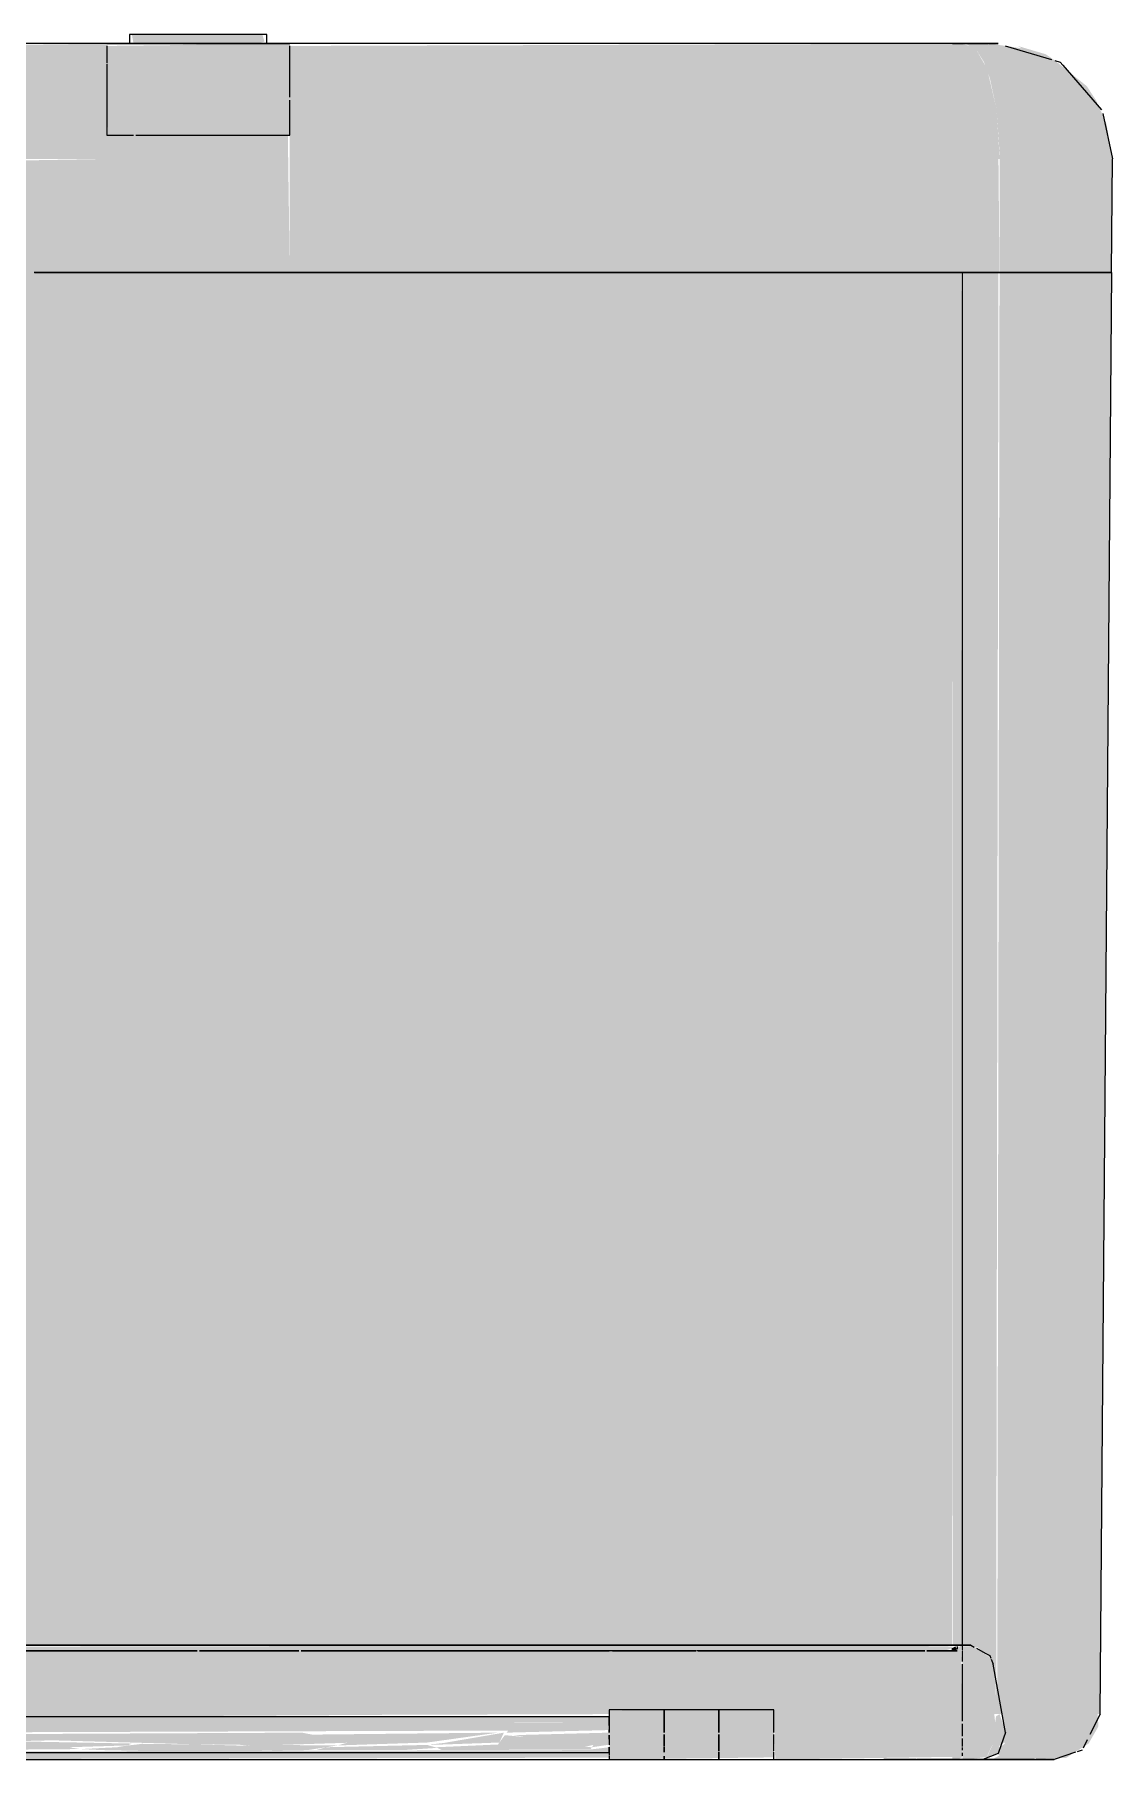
# Model space of a CAD drawing. Header units: metres. Extents: x 147 to 427, y -16 to 162.
# Drawn here: x 392.332 to 392.5676, y 0.406 to 0.783 of the extents above; entities that cross this region are included whole.
import ezdxf

# ---------------------------------------------------------------- set-up
doc = ezdxf.new("R2010")
doc.units = ezdxf.units.M
doc.layers.add('P-SANR-FIXT', color=7, linetype='Continuous', lineweight=5)

# ---------------------------------------------------------------- blocks, each defined once
blk = doc.blocks.new('UT_Bacia com caixa acoplada - UT_Bacia com caixa acoplada-V218-HH')
at = {"layer": 'P-SANR-FIXT', "true_color": 0xf4f2f0, "transparency": 33554598}
h = blk.add_hatch(color=7, dxfattribs=at)
h.paths.add_polyline_path([(-160.6427065373726, 0.7557973039599417), (-160.6426589980173, 0.7557973039599417), (-160.643373490614, 0.7667164659996136), (-160.6454263577176, 0.7754915061836608), (-160.6477469555451, 0.7795827020370875), (-160.6484068671684, 0.7803667379412152), (-160.6515479798489, 0.7809999999999914), (-160.7978235699235, 0.7804918169957286), (-160.7978235699235, 0.7557973039599417), (-160.6427185438951, 0.7557973039599417)])
h.paths.add_polyline_path([(-160.8667565824499, 0.7557973039599417), (-160.8378235699234, 0.7557973039599417), (-160.8378235699234, 0.7809999999999914), (-160.8667565824499, 0.7806124414707037), (-160.8667565824499, 0.7580138468725891)])
for points in [[(-160.8287680737107, 0.7609999999999916), (-160.7978235699235, 0.7609999999999916), (-160.7978235699235, 0.7809999999999914), (-160.8378235699234, 0.7804942181236048), (-160.8375509765338, 0.7609999999999916), (-160.8303088512977, 0.7609999999999916)], [(-160.8036814342997, 0.78052679544944), (-160.8033346825291, 0.7807794794508197), (-160.8323124573178, 0.7809999999999914), (-160.8037793171218, 0.7805273799269125)], [(-160.6426589980173, 0.7557973039599417), (-160.6180246291447, 0.7557973039599417), (-160.6193492212406, 0.7635426471767094), (-160.621608127872, 0.7686018189694273), (-160.6236546309624, 0.7717227192061884), (-160.6307138806075, 0.7773981160484521), (-160.6326406811931, 0.7786914797890727), (-160.6386915477592, 0.780488159186203), (-160.6378726006529, 0.7799789545346174), (-160.64451788458, 0.7809583065212335), (-160.6500627768878, 0.7809999999999914), (-160.6477147202262, 0.7795444035036094), (-160.6461498039108, 0.7770362701355117), (-160.644842167956, 0.7735029058691613), (-160.643373490614, 0.7667164659996136), (-160.6427065373726, 0.7573252546001709)], [(-160.8319657055472, 0.7309999999999941), (-160.7978235699235, 0.7309999999999941), (-160.798232460008, 0.7609999999999916), (-160.8378235699234, 0.7609999999999916), (-160.8378235699234, 0.7309999999999941), (-160.8351440779991, 0.7309999999999941)], [(-160.6211148678362, 0.7309999999999941), (-160.6182256883661, 0.7309999999999941), (-160.6182256883661, 0.7557973039599417), (-160.6426589980173, 0.7557973039599417), (-160.6426589980173, 0.7309999999999941), (-160.6212612139159, 0.7309999999999941)], [(-160.9025310490472, 0.430999999999993), (-160.6530246291448, 0.430999999999993), (-160.6530246291448, 0.7309999999999941), (-160.8834790124883, 0.7309999999999941), (-160.8884161119262, 0.6780313893506777), (-160.8895683664987, 0.6774634865902994), (-160.8912884071826, 0.6768375154967435), (-160.8969582862192, 0.6767520733274996), (-160.8987019532148, 0.6762323548232463), (-160.8987019532148, 0.6761564743909475), (-160.8949186977239, 0.6757393597632567), (-160.8957231249365, 0.675359711281578), (-160.901795913745, 0.6749999999999982), (-160.9830246291448, 0.6749999999999982), (-160.9828658780766, 0.4771270249242311), (-160.9805728533132, 0.4771270249242311), (-160.9805728533132, 0.4752849465681304), (-160.9814381299875, 0.4741574602753731), (-160.9805728533132, 0.4741574602753731), (-160.9728362690342, 0.430999999999993), (-160.9049930684298, 0.430999999999993)], [(-160.6508202829606, 0.4306933326905425), (-160.6510987036275, 0.7309999999999941), (-160.6530246291448, 0.7309999999999941), (-160.652904728519, 0.430999999999993), (-160.6508256578224, 0.4306935848191049)], [(-160.6299392981313, 0.4159189215839743), (-160.6207398592721, 0.4159189215839743), (-160.6182256883661, 0.7309999999999941), (-160.6427065373726, 0.7309956890140602), (-160.6431922676664, 0.4217897049510047), (-160.6421570901609, 0.4159189215839743), (-160.6316385193761, 0.4159189215839743)], [(-160.6523717880184, 0.4297725250169166), (-160.651986144565, 0.4301007680350523), (-160.6523717880184, 0.4306896090144803), (-160.6530246291448, 0.4303537309216839), (-160.6529106155197, 0.4297725250169166)], [(-160.6435692043564, 0.4159189215839743), (-160.6434631429867, 0.4159189215839743), (-160.6435692043564, 0.4239274191480771), (-160.6444207088053, 0.4279803988301892), (-160.6480657504383, 0.4305641207480393), (-160.6508202829606, 0.4306217368147867), (-160.6507694432964, 0.4159189215839743), (-160.6437575830774, 0.4159189215839743)], [(-160.6434631429867, 0.4159189215839743), (-160.6421570901609, 0.4159189215839743), (-160.6434455955093, 0.4232263985407487)], [(-160.6500145059898, 0.4059999999999943), (-160.6455169805011, 0.4065389171619187), (-160.6442488073854, 0.4092932912948977), (-160.6435692043564, 0.4133466052946546), (-160.6438678675993, 0.4159189215839743), (-160.6508202829606, 0.4159189215839743), (-160.6507560649723, 0.4059999999999943)], [(-160.6456620001664, 0.406337253079385), (-160.6429622594581, 0.4074122640903003), (-160.6427065373726, 0.4090956652673554), (-160.641561486258, 0.4097328708373454), (-160.6415714777084, 0.4125977483284632), (-160.6427065373726, 0.4159189215839743), (-160.643482958213, 0.4154383410538073), (-160.6443058661598, 0.4090446538356625), (-160.6452987487847, 0.4068423897892968), (-160.6455717529979, 0.4064627506276562)], [(-160.6407659447097, 0.4059999999999943), (-160.628164395255, 0.406337253079385), (-160.6232511289085, 0.4094759803488886), (-160.6212700284359, 0.4129382845033461), (-160.6210979800556, 0.4133466052946546), (-160.6212700284359, 0.4159189215839743), (-160.6421570901609, 0.4159189215839743), (-160.641561486258, 0.4097328708373454), (-160.6416272478982, 0.4094075667487315), (-160.6429109752538, 0.4084692220372772), (-160.6431922676664, 0.4072444204493215), (-160.6427065373726, 0.4069000433619053), (-160.6443389876957, 0.4059999999999943), (-160.6410819571065, 0.4059999999999943)]]:
    blk.add_hatch(color=7, dxfattribs=at).paths.add_polyline_path(points)
at = {"layer": 'P-SANR-FIXT', "true_color": 0xf4f4f4, "transparency": 33554598}
blk.add_hatch(color=7, dxfattribs=at).paths.add_polyline_path([(-160.8048331888667, 0.7809999999999914), (-160.8033346825291, 0.7814539827255056), (-160.8038085691978, 0.7829999999999909), (-160.8323124573178, 0.7829999999999909), (-160.8319657055472, 0.7809999999999914), (-160.806120887081, 0.7809999999999914)])
at = {"layer": 'P-SANR-FIXT', "true_color": 0xf4f2f0, "transparency": 33554598}
h = blk.add_hatch(color=7, dxfattribs=at)
h.paths.add_polyline_path([(-160.8853948613024, 0.7496064869715251), (-160.8854261607784, 0.7505229278979706), (-160.8867866401017, 0.7496064869715251), (-160.8854244987836, 0.7496064869715251)])
h.paths.add_polyline_path([(-160.8536103783968, 0.7309999999999941), (-160.8378235699234, 0.7309999999999941), (-160.8378235699234, 0.7557973039599417), (-160.8667565824499, 0.7552861940865767), (-160.8671580474209, 0.7540212536140047), (-160.8700232070503, 0.7518249966979008), (-160.8732250149936, 0.7518386329757587), (-160.8738202521036, 0.7518386329757587), (-160.8743320451964, 0.7514807692307687), (-160.8834868745645, 0.7509413382914246), (-160.8836496353928, 0.7503315065716994), (-160.8820256571185, 0.7504010716803522), (-160.8818511558103, 0.7496064869715251), (-160.8834790124883, 0.7309999999999941), (-160.8650358840795, 0.7309999999999941)])
h.paths.add_polyline_path([(-160.7824509631309, 0.7309999999999941), (-160.6427185438951, 0.7309999999999941), (-160.6429494025195, 0.7557973039599417), (-160.7978235699235, 0.7557973039599417), (-160.7978235699235, 0.7309999999999941), (-160.7826020595366, 0.7309999999999941)])
h = blk.add_hatch(color=7, dxfattribs=at)
h.paths.add_polyline_path([(-160.6434455955093, 0.4232263985407487), (-160.6429494025195, 0.7309999999999941), (-160.6508202829606, 0.7309999999999941), (-160.6507694432964, 0.4306909478605487), (-160.6475821516932, 0.4305414356888812), (-160.6444207088053, 0.4279803988301892), (-160.6434631429867, 0.4233259152300946)])
h.paths.add_polyline_path([(-160.9854226595429, 0.4771270249242311), (-160.9852289753289, 0.4771270249242311), (-160.9854606717549, 0.6749999999999982), (-160.9891835374413, 0.6749999999999982), (-160.9899667684093, 0.6743125000000557), (-160.989844109081, 0.6231250000000035), (-160.9870778980633, 0.6231250000000035), (-160.9870778980633, 0.6127380860719145), (-160.9929667684093, 0.6127380860719145), (-160.9925861153028, 0.4851222439011321), (-160.9894874504858, 0.4851222439011321), (-160.9900489696273, 0.4791555151702015), (-160.991160902473, 0.478336184854604), (-160.9917711383169, 0.4790297330710612), (-160.9925861153028, 0.4780013388729361), (-160.988010558844, 0.4778003732036759), (-160.9856898000998, 0.4778126813157667)])
h = blk.add_hatch(color=7, dxfattribs=at)
h.paths.add_polyline_path([(-160.7730064523251, 0.4080538406711994), (-160.7655519008589, 0.4085456658804836), (-160.7678139504574, 0.4091853426445743), (-160.7899307220207, 0.4086752124855507), (-160.7920773843257, 0.4080538406711994), (-160.7735963356248, 0.4080538406711994)])
h.paths.add_polyline_path([(-160.8714569912216, 0.4080538406711994), (-160.8435681643545, 0.4082763486182774), (-160.8461185362953, 0.4086752124855507), (-160.8332392127978, 0.4090797303387607), (-160.8322876533797, 0.4094849999999931), (-160.8588702519341, 0.409989805797206), (-160.8692365604767, 0.4091918411295557), (-160.8712090173852, 0.408180930579396)])
h.paths.add_polyline_path([(-160.9080246291448, 0.4086752124855507), (-160.8961572901246, 0.4091918411295557), (-160.9006545576927, 0.4104280175336424), (-160.8886138928443, 0.4110048275688822), (-160.8856353041641, 0.4118682408883267), (-160.9080246291448, 0.411289057457871), (-160.9080246291448, 0.4087199999999929)])
h.paths.add_polyline_path([(-160.8180246291447, 0.4086752124855507), (-160.8259509629964, 0.4092271963997693), (-160.8183749592517, 0.4086752124855507)])
h.paths.add_polyline_path([(-160.7335793428141, 0.4086752124855507), (-160.7314329367206, 0.4092253527005835), (-160.7306550372742, 0.4104280175336424), (-160.7280246291448, 0.4104280175336424), (-160.7280246291448, 0.4118682408883267), (-160.7487609424465, 0.4113234178584503), (-160.7430206042943, 0.4104280175336424), (-160.7353456560789, 0.410389662773848), (-160.7398919681636, 0.4091918411267922), (-160.7342533445444, 0.4086752124855507)])
h.paths.add_polyline_path([(-160.923950881078, 0.6978567609719188), (-160.8987019532148, 0.6978567609719188), (-160.8987019532148, 0.7309999999999941), (-160.9830246291448, 0.7309999999999941), (-160.9828658780766, 0.6978567609719188), (-160.9241907504407, 0.6978567609719188)])
h = blk.add_hatch(color=7, dxfattribs=at)
h.paths.add_polyline_path([(-160.8856353041641, 0.4118682408883267), (-160.8873534379432, 0.414204787514432), (-160.9080246291448, 0.4141599999999942), (-160.9080246291448, 0.4118682408883267), (-160.8886138928443, 0.4118682408883267)])
h.paths.add_polyline_path([(-160.7951732648792, 0.4118682408883267), (-160.8816984176016, 0.4114399999999914), (-160.8650358840795, 0.4098135258643225), (-160.8497315780186, 0.4101946932786427), (-160.8065223873534, 0.4089765570632347), (-160.8088969562425, 0.4097375962103112), (-160.7971589277382, 0.411559960711297)])
h.paths.add_polyline_path([(-160.7874101724491, 0.4090694123051619), (-160.7678139504574, 0.4097049965149663), (-160.7523178954694, 0.4118682408883267), (-160.7929072263095, 0.4114399999999914), (-160.7852864315437, 0.4096578607322697), (-160.7873441980019, 0.4090797303387607)])
h.paths.add_polyline_path([(-160.8183749592517, 0.4076632300192017), (-160.7939038300299, 0.4080538406711994), (-160.7874101724491, 0.4090694123051619), (-160.8302385411493, 0.4094016333719434), (-160.8336274691329, 0.4090099118815918), (-160.8355783855802, 0.4086752124855507), (-160.8435681643545, 0.4082763486182774), (-160.8389441249172, 0.4080538406711994), (-160.8193877201023, 0.4076632300192017)])
h.paths.add_polyline_path([(-160.9079612093687, 0.4076632300192017), (-160.8711582698785, 0.4082069393554071), (-160.868664558098, 0.4094849999999931), (-160.8840446048026, 0.4097049965173096), (-160.8855431094279, 0.4117428622348466), (-160.8930286540144, 0.4104280175336424), (-160.9006669341235, 0.4103800017959336), (-160.8974714872622, 0.4090216522029717), (-160.9028105151399, 0.4086752124855507), (-160.9080246291448, 0.4082594904922083), (-160.9080246291448, 0.4076632300192017)])
h.paths.add_polyline_path([(-160.731788774654, 0.4086752124855507), (-160.7280246291448, 0.4092388551626074), (-160.7280246291448, 0.4104280175336424), (-160.7306639811018, 0.4104141900049032), (-160.7314546124477, 0.4091918411267922)])
h.paths.add_polyline_path([(-160.7645922669252, 0.4080538406711994), (-160.7321067239669, 0.4081836496503763), (-160.731788774654, 0.4086752124855507), (-160.7398919681636, 0.4091918411267922), (-160.7352000812277, 0.4104280175336424), (-160.7474353654452, 0.4110048275680809), (-160.7508231042935, 0.4113118241271631), (-160.7523178954694, 0.4092790084548532), (-160.7658046681345, 0.4086752124855507), (-160.7655519008589, 0.4085456658804836)])
h.paths.add_polyline_path([(-160.75041395413, 0.4118682408883267), (-160.7280246291448, 0.4124332411351904), (-160.7280246291448, 0.414204787514432), (-160.7487644300735, 0.414111482893072), (-160.7502516280843, 0.4120889934156188)])
h.paths.add_polyline_path([(-160.9830246291448, 0.6886029739126613), (-160.901795913745, 0.6978567609719188), (-160.9830246291448, 0.6978567609719188), (-160.9830246291448, 0.6909205987057294)])
h = blk.add_hatch(color=7, dxfattribs=at)
h.paths.add_polyline_path([(-160.9440246291447, 0.4059999999999943), (-160.9080246291448, 0.4064657079455483), (-160.9080246291448, 0.4075299999999905), (-160.7280246291448, 0.4070650692067128), (-160.7280246291448, 0.4059999999999943), (-160.6920246291448, 0.406465707945622), (-160.6920246291448, 0.4168799999999928), (-160.7280246291448, 0.4166946364950078), (-160.7280246291448, 0.4153499999999922), (-160.9080246291448, 0.4159189215839743), (-160.9080246291448, 0.4168799999999928), (-160.9440246291447, 0.4166946364950078), (-160.9440246291447, 0.4061853635049793)])
h.paths.add_polyline_path([(-160.9036875666108, 0.4076632300192017), (-160.9080246291448, 0.4080538406711994), (-160.9080246291448, 0.414204787514432), (-160.8873534379432, 0.414204787514432), (-160.8850214392305, 0.4118682408883267), (-160.7500758736741, 0.4123280076173122), (-160.7486958203483, 0.414204787514432), (-160.7280246291448, 0.4141599999999942), (-160.7280246291448, 0.4086752124855507), (-160.7321079095151, 0.408181816743616), (-160.7321906861235, 0.4080538406711994), (-160.902214953323, 0.4076632300192017)])
h.paths.add_polyline_path([(-160.8065223873534, 0.4089765570632347), (-160.7850587633299, 0.4096597790244936), (-160.785946596875, 0.4101245651383414), (-160.7951732648792, 0.4118682408883267), (-160.8107949259784, 0.4094429306564217), (-160.8074675776711, 0.4090797303387607)])
h.paths.add_polyline_path([(-160.7668126977472, 0.4091918411267922), (-160.7520046534957, 0.4097049965149663), (-160.751027819059, 0.4118682408883267), (-160.7640293103075, 0.4096354416937981), (-160.7669827759057, 0.4092790084548489)])
h.paths.add_polyline_path([(-160.8837313628258, 0.4092790084521634), (-160.8720199478171, 0.4101927265961405), (-160.8853204056179, 0.4114399999999914), (-160.8838338060876, 0.4094183244127623)])
h.paths.add_polyline_path([(-160.8273531476807, 0.4092842432551362), (-160.8309855320415, 0.4094849999999931), (-160.8295808593685, 0.4093748760711068)])
h.paths.add_polyline_path([(-160.9828841418805, 0.6793101227760978), (-160.9779549194469, 0.6798793690253805), (-160.9779549194469, 0.6826093424656604), (-160.9769448380969, 0.6837200517789893), (-160.8987019532148, 0.6857753322980564), (-160.8987019532148, 0.6978174014904092), (-160.9830246291448, 0.6886029739126613), (-160.9828658780766, 0.6863124999999967), (-160.9774350729205, 0.6857753322980564), (-160.9777452921099, 0.6850401975740181), (-160.9830246291448, 0.6804061313029963), (-160.9830246291448, 0.6793101227760978)])
h = blk.add_hatch(color=7, dxfattribs=at)
h.paths.add_polyline_path([(-160.6546816685349, 0.4297725250169166), (-160.6530246291448, 0.4303537309216796), (-160.6530246291448, 0.4306810958041931), (-160.6716552163079, 0.430999999999993), (-160.9729515193059, 0.4304677539314684), (-160.9728302419567, 0.4297725250169166), (-160.6587026898189, 0.4297725250169166)])
h.paths.add_polyline_path([(-160.977137263558, 0.6793101227760978), (-160.8987019532148, 0.6793101227760978), (-160.8987019532148, 0.6852521726087888), (-160.9774350729205, 0.6833335317258885), (-160.9783861294367, 0.6820086312410336), (-160.9774350729205, 0.6793101227760978)])
h = blk.add_hatch(color=7, dxfattribs=at)
h.paths.add_polyline_path([(-160.651986144565, 0.430694637900813), (-160.6523717880184, 0.430999999999993), (-160.6523331837425, 0.4306901124238198)])
h.paths.add_polyline_path([(-160.6518636336011, 0.4059999999999943), (-160.6508203993145, 0.406534561103581), (-160.651123887752, 0.4307058819436245), (-160.651986144565, 0.4306644611926545), (-160.6523717880184, 0.4297725250169166), (-160.6530246291448, 0.4297256007671767), (-160.6530246291448, 0.4059999999999943), (-160.6522159804346, 0.4059999999999943)])
h = blk.add_hatch(color=7, dxfattribs=at)
h.paths.add_polyline_path([(-160.9549694331548, 0.4059999999999943), (-160.9440246291447, 0.4064657079455483), (-160.9440246291447, 0.4168799999999928), (-160.9080246291448, 0.4166946364950078), (-160.9080246291448, 0.4153499999999922), (-160.7280246291448, 0.4159189215839743), (-160.7280246291448, 0.4168799999999928), (-160.6920246291448, 0.4165657707567688), (-160.6917158921799, 0.4059999999999943), (-160.6530246291448, 0.4065792051211493), (-160.6530246291448, 0.4297725250169166), (-160.9728302419567, 0.4297725250169166), (-160.971117082758, 0.4199517479404312), (-160.9722545686193, 0.4163237355843258), (-160.9732562196397, 0.4176375300327257), (-160.9735151646483, 0.4159189215839743), (-160.9757226563394, 0.4147653019777154), (-160.9777432731531, 0.4143256522418712), (-160.9776838874076, 0.4059999999999943), (-160.9562560071951, 0.4059999999999943)])
h.paths.add_polyline_path([(-160.9080246291448, 0.4059999999999943), (-160.7280246291448, 0.4064057530971556), (-160.7280246291448, 0.4075299999999905), (-160.9080246291448, 0.4075299999999905), (-160.9080246291448, 0.4061853635049793)])
at = {"layer": 'P-SANR-FIXT', "color": 254, "true_color": 0xd5d5d5}
for p, q in [((-160.8378235699234, 0.7809999999999908), (-160.8371420864492, 0.7809999999999908)), ((-160.8371420864492, 0.7809999999999908), (-160.8378235699234, 0.7809999999999908)), ((-160.7985050533976, 0.7809999999999908), (-160.7978235699234, 0.7809999999999908)), ((-160.7978235699234, 0.7809999999999908), (-160.7985050533976, 0.7809999999999908)), ((-160.8378235699234, 0.7609999999999908), (-160.8371420864492, 0.7609999999999908)), ((-160.8371420864492, 0.7609999999999908), (-160.8319657055471, 0.7609999999999908)), ((-160.8314588061619, 0.7609999999999908), (-160.8178235699234, 0.7609999999999908)), ((-160.8178235699234, 0.7609999999999908), (-160.7978235699234, 0.7609999999999908)), ((-160.7280246291447, 0.4168799999999937), (-160.7280246291447, 0.416151178196581)), ((-160.7280246291447, 0.416151178196581), (-160.7280246291447, 0.4153597308507582)), ((-160.7280246291447, 0.4142047875144331), (-160.7280246291447, 0.4152167699807839)), ((-160.6920246291447, 0.4152866608896485), (-160.6920246291447, 0.4168799999999937)), ((-160.6920246291447, 0.4118727145413349), (-160.6920246291447, 0.4152866608896485)), ((-160.7280246291447, 0.4133949999999937), (-160.7280246291447, 0.4141644662620104)), ((-160.7280246291447, 0.4118722866063315), (-160.7280246291447, 0.4124519824663445)), ((-160.7280246291447, 0.4104280175336428), (-160.7280246291447, 0.4113214194571446)), ((-160.6920246291447, 0.4087199999999936), (-160.6920246291447, 0.4114399999999936)), ((-160.7280246291447, 0.4076632300192034), (-160.7280246291447, 0.4086752124855543)), ((-160.7280246291447, 0.4075202691492288), (-160.7280246291447, 0.4068824616047357)), ((-160.6920246291447, 0.4078159788006351), (-160.6920246291447, 0.4086933805237606)), ((-160.6920246291447, 0.4067288218034062), (-160.6920246291447, 0.4075933391103388)), ((-160.7280246291447, 0.4067288218034064), (-160.7280246291447, 0.4059999999999936)), ((-160.7280246291448, 0.4059999999999943), (-160.7160246291448, 0.4059999999999943)), ((-160.7159423193052, 0.4059999999999943), (-160.6920246291448, 0.4059999999999943)), ((-160.6920246291447, 0.4059999999999936), (-160.6920246291447, 0.4067288218034062))]:
    blk.add_line(p, q, dxfattribs=at)
at = {"layer": 'P-SANR-FIXT', "color": 253, "true_color": 0x9e9d9c}
for p, q in [((-160.8378235699234, 0.7809999999999908), (-160.7978235699234, 0.7809999999999908)), ((-160.7978235699234, 0.7809999999999908), (-160.8378235699234, 0.7809999999999908)), ((-160.8378235687847, 0.7804942181304051), (-160.8378235687847, 0.7767132627905409)), ((-160.7978235687847, 0.7693065423859552), (-160.7978235687847, 0.7804918169889324)), ((-160.6530246278716, 0.7809999999999914), (-160.6451340771256, 0.7809999999999914)), ((-160.6414929161078, 0.780547303147032), (-160.6313707626252, 0.7775541010839796)), ((-160.8378235687847, 0.7764990512008318), (-160.8378235687847, 0.7609999999999916)), ((-160.6288414117107, 0.7762953297477659), (-160.6204534059451, 0.7665019173529526)), ((-160.7978235687847, 0.7609999999999916), (-160.7978235687847, 0.7686531905368251)), ((-160.6201104781477, 0.7657634768207344), (-160.6180246276383, 0.7557973039599417)), ((-160.8378235699234, 0.7609999999999909), (-160.8319657055471, 0.7609999999999909)), ((-160.8314588061619, 0.7609999999999909), (-160.7978235699234, 0.7609999999999909)), ((-160.618225686864, 0.7309999999999941), (-160.6180246276383, 0.7557973039599417)), ((-160.6212981750294, 0.7309999999999914), (-160.6292231884077, 0.7309999999999914)), ((-160.6189639233571, 0.7309999999999914), (-160.6212257721048, 0.7309999999999914)), ((-160.6207398578253, 0.4159189215839743), (-160.6181851463226, 0.7309999999999941)), ((-160.618225688366, 0.7309999999999914), (-160.6188735554286, 0.7309999999999914)), ((-160.9087606343987, 0.4309999999999934), (-160.7272886238908, 0.4309999999999934)), ((-160.7280246291448, 0.4309999999999934), (-160.9080246291448, 0.4309999999999934)), ((-160.7280246291448, 0.4309999999999934), (-160.6546258424937, 0.4309999999999934)), ((-160.6546754814682, 0.4309999999999934), (-160.7272886238908, 0.4309999999999934)), ((-160.6547707622026, 0.430999999999993), (-160.651986144565, 0.430999999999993)), ((-160.6530744138528, 0.4303658579033653), (-160.6530744138528, 0.4297725250169162)), ((-160.651986144565, 0.4306946379008139), (-160.651986144565, 0.4301007680350503)), ((-160.6477336535924, 0.4303017514808152), (-160.6458269257711, 0.4292601016557538)), ((-160.8180246291447, 0.4297725250169162), (-160.8642101367621, 0.4297725250169162)), ((-160.8634323608221, 0.4297725250169162), (-160.8180246291447, 0.4297725250169162)), ((-160.8175384058399, 0.4297725250169162), (-160.7958523354307, 0.4297725250169162)), ((-160.7958518430525, 0.4297725250169162), (-160.8175384058347, 0.4297725250169162)), ((-160.795311820393, 0.4297725250169162), (-160.7280246291448, 0.4297725250169162)), ((-160.7272886238908, 0.4297725250169162), (-160.7953112910337, 0.4297725250169162)), ((-160.7090395491578, 0.4297725250169162), (-160.7280246291448, 0.4297725250169162)), ((-160.7272886238908, 0.4297725250169162), (-160.7090467760099, 0.4297725250169162)), ((-160.6590190091896, 0.4297725250169162), (-160.7088809639839, 0.4297725250169162)), ((-160.7086042432775, 0.4297725250169162), (-160.659035763213, 0.4297725250169162)), ((-160.6586022726082, 0.4297725250169162), (-160.6543066450043, 0.4297725250169162)), ((-160.65425382414, 0.4297725250169162), (-160.6585826146261, 0.4297725250169162)), ((-160.6445061611757, 0.4279385346722188), (-160.6440877493193, 0.4268682408883276)), ((-160.6414428445412, 0.4118682408883267), (-160.6440877493193, 0.4268682408883276)), ((-160.7280246291448, 0.4153499999999922), (-160.9080246286413, 0.4153499999999922)), ((-160.7160246285509, 0.4168799999999928), (-160.7280246285509, 0.4168799999999928)), ((-160.7280246291447, 0.4168799999999937), (-160.7280246291447, 0.4118727145413349)), ((-160.7160246291447, 0.4118727145413349), (-160.7160246291447, 0.4168799999999937)), ((-160.7040246285509, 0.4168799999999928), (-160.7160246285509, 0.4168799999999928)), ((-160.7160246291447, 0.4168799999999937), (-160.7160246291447, 0.4118727145413349)), ((-160.6920246285509, 0.4168799999999928), (-160.7040246285509, 0.4168799999999928)), ((-160.7040246291447, 0.4168799999999937), (-160.7040246291447, 0.4118727145413349)), ((-160.7040246291447, 0.4118727145413349), (-160.7040246291447, 0.4168799999999937)), ((-160.6920246291447, 0.4118727145413349), (-160.6920246291447, 0.4168799999999937)), ((-160.6207398578253, 0.4159189215839743), (-160.6229660325951, 0.4114560982114913)), ((-160.7280246291447, 0.4113214106667119), (-160.7280246291447, 0.409221449386391)), ((-160.7160246291447, 0.4088179333424481), (-160.7160246291447, 0.4114399999999936)), ((-160.7160246291447, 0.4114399999999936), (-160.7160246291447, 0.408817933342448)), ((-160.7040246291447, 0.4114399999999936), (-160.7040246291447, 0.4078503829118826)), ((-160.7040246291447, 0.4078503829118826), (-160.7040246291447, 0.4114399999999936)), ((-160.6920246291447, 0.4087199999999936), (-160.6920246291447, 0.4114399999999936)), ((-160.6414428445412, 0.4118682408883267), (-160.6423430511221, 0.4092007083560535)), ((-160.9080246286413, 0.4075299999999905), (-160.7280246291448, 0.4075299999999905)), ((-160.7280246291447, 0.4087199999999936), (-160.7280246291447, 0.4076488625057161)), ((-160.7280246291447, 0.4075933391103388), (-160.7280246291447, 0.4068824616047358)), ((-160.7160246291447, 0.4075933391103389), (-160.7160246291447, 0.4087199999999936)), ((-160.7160246291447, 0.4087199999999936), (-160.7160246291447, 0.4075933391103388)), ((-160.7040246291447, 0.4075933391103388), (-160.7040246291447, 0.4059999999999936)), ((-160.7040246291447, 0.4059999999999936), (-160.7040246291447, 0.4075933391103389)), ((-160.6920246291447, 0.4078159788006352), (-160.6920246291447, 0.4086933805237607)), ((-160.6920246291447, 0.4059999999999936), (-160.6920246291447, 0.4075933391103389)), ((-160.6429758140674, 0.407325676805137), (-160.6463668846291, 0.4059999999999943)), ((-160.6261153987294, 0.4075670741890298), (-160.6307395305813, 0.4059999999999943)), ((-160.6235467237176, 0.4102919838982836), (-160.6244694187978, 0.4084422525898579)), ((-160.7280246291447, 0.4067288218034064), (-160.7280246291447, 0.4059999999999936)), ((-160.7280246285509, 0.4059999999999943), (-160.7160246285509, 0.4059999999999943)), ((-160.7160246291447, 0.4059999999999936), (-160.7160246291447, 0.4067288218034064)), ((-160.7160246291447, 0.4067288218034064), (-160.7160246291447, 0.4059999999999936)), ((-160.7160246285509, 0.4059999999999943), (-160.7040246285509, 0.4059999999999943)), ((-160.7040246285509, 0.4059999999999943), (-160.6920246285509, 0.4059999999999943)), ((-160.6609005317586, 0.4059999999999943), (-160.6680246285754, 0.4059999999999943)), ((-160.6307395305813, 0.4059999999999943), (-160.6347465676056, 0.4059999999999943))]:
    blk.add_line(p, q, dxfattribs=at)
at = {"layer": 'P-SANR-FIXT', "color": 254, "true_color": 0xd5d4d3}
for p, q in [((-160.8371420864492, 0.7809999999999908), (-160.8351440779991, 0.7809999999999908)), ((-160.8323638047093, 0.7809999999999908), (-160.8371420864492, 0.7809999999999908)), ((-160.8351440779991, 0.7809999999999908), (-160.8323638047093, 0.7809999999999908)), ((-160.8328235699234, 0.7809999999999907), (-160.8323124573178, 0.7809999999999907)), ((-160.8328235699234, 0.7809999999999907), (-160.8323124573178, 0.7809999999999907)), ((-160.8320508341194, 0.7809999999999907), (-160.8284301716412, 0.7809999999999907)), ((-160.8284301716412, 0.7809999999999907), (-160.8217058556, 0.7809999999999907)), ((-160.8217058556, 0.7809999999999907), (-160.8178235699234, 0.7809999999999907)), ((-160.8178235699234, 0.7809999999999907), (-160.8035963057274, 0.7809999999999907)), ((-160.8033346825291, 0.7809999999999907), (-160.8028235699234, 0.7809999999999907)), ((-160.8033346825291, 0.7809999999999907), (-160.8028235699234, 0.7809999999999907)), ((-160.8032833351376, 0.7809999999999908), (-160.7985050533976, 0.7809999999999908)), ((-160.7985050533976, 0.7809999999999908), (-160.8032833351376, 0.7809999999999908))]:
    blk.add_line(p, q, dxfattribs=at)
at = {"layer": 'P-SANR-FIXT'}
for p, q in [((-160.8028235699234, 0.7829999999999908), (-160.8328235699234, 0.7829999999999908)), ((-160.8323124573178, 0.7829999999999908), (-160.8328235699234, 0.7829999999999908)), ((-160.8328235689373, 0.7829999999999909), (-160.8328235689373, 0.7809999999999914)), ((-160.8028235699234, 0.7829999999999908), (-160.8033346825291, 0.7829999999999908)), ((-160.8028235689373, 0.7809999999999914), (-160.8028235689373, 0.7829999999999909)), ((-160.6449736232565, 0.7809999999999914), (-160.6430238074175, 0.7809999999999914)), ((-160.8535982980958, 0.7309999999999914), (-160.7824509601937, 0.7309999999999914)), ((-160.7824509631308, 0.7309999999999914), (-160.8535982951587, 0.7309999999999914)), ((-160.7824485267293, 0.7309999999999914), (-160.7118175034068, 0.7309999999999914)), ((-160.7118175650311, 0.7309999999999914), (-160.782448511961, 0.7309999999999914)), ((-160.7118102910251, 0.7309999999999914), (-160.6427065373726, 0.7309999999999914)), ((-160.6427185438951, 0.7309999999999914), (-160.7118101925118, 0.7309999999999914)), ((-160.6427065373726, 0.7309999999999914), (-160.6212870550531, 0.7309999999999914)), ((-160.6299730797528, 0.7309999999999914), (-160.6427052885109, 0.7309999999999914)), ((-160.6212612139159, 0.7309999999999914), (-160.6181851478255, 0.7309999999999914)), ((-160.6530744138528, 0.4309999999999934), (-160.6546754814682, 0.4309999999999934)), ((-160.6546258424937, 0.4309999999999934), (-160.651986144565, 0.4309999999999934)), ((-160.651986144565, 0.4309999999999934), (-160.6530744138528, 0.4309999999999934)), ((-160.6490117893397, 0.430999999999993), (-160.6482278350388, 0.4305717239496539)), ((-160.6423430511221, 0.4092007083560535), (-160.6429758140674, 0.407325676805137)), ((-160.624659939122, 0.4080603155707501), (-160.6257174949122, 0.4077019199982923))]:
    blk.add_line(p, q, dxfattribs=at)
at = {"layer": 'P-SANR-FIXT', "color": 253, "true_color": 0x9e9e9e}
blk.add_line((-160.8033346825291, 0.7829999999999908), (-160.8323124573178, 0.7829999999999908), dxfattribs=at)
at = {"layer": 'P-SANR-FIXT', "color": 254, "true_color": 0xe9e8e8}
for p, q in [((-160.8320508341194, 0.7809999999999907), (-160.8308139509802, 0.7809999999999907)), ((-160.8319657055471, 0.7809999999999908), (-160.8178235699234, 0.7809999999999908)), ((-160.8278235699234, 0.7809999999999908), (-160.8319657055471, 0.7809999999999908)), ((-160.8308139509802, 0.7809999999999907), (-160.8284301716412, 0.7809999999999907)), ((-160.8284301716412, 0.7809999999999907), (-160.8048331888667, 0.7809999999999907)), ((-160.8229999508255, 0.7809999999999908), (-160.8278235699234, 0.7809999999999908)), ((-160.8178235699234, 0.7809999999999908), (-160.8229999508255, 0.7809999999999908)), ((-160.8178235699234, 0.7809999999999908), (-160.8036814342997, 0.7809999999999908)), ((-160.8126471890214, 0.7809999999999908), (-160.8178235699234, 0.7809999999999908)), ((-160.8036814342997, 0.7809999999999908), (-160.8126471890214, 0.7809999999999908)), ((-160.8048331888667, 0.7809999999999907), (-160.8035963057274, 0.7809999999999907)), ((-160.7280246291447, 0.4104280175336427), (-160.7280246291447, 0.4113214194571445)), ((-160.7280246291447, 0.4113214106667119), (-160.7280246291447, 0.4104223944061671))]:
    blk.add_line(p, q, dxfattribs=at)
at = {"layer": 'P-SANR-FIXT', "color": 254, "true_color": 0xd5d4d2}
for p, q in [((-160.7823408607557, 0.7309999999999915), (-160.8537083975338, 0.7309999999999915)), ((-160.8180246291447, 0.7309999999999912), (-160.8537083975338, 0.7309999999999912)), ((-160.7823408607557, 0.7309999999999912), (-160.8180246291447, 0.7309999999999912)), ((-160.7342533445444, 0.7309999999999915), (-160.7823384201347, 0.7309999999999915)), ((-160.7115504612249, 0.7309999999999912), (-160.7823384201347, 0.7309999999999912)), ((-160.7115504612249, 0.7309999999999915), (-160.7342533445444, 0.7309999999999915)), ((-160.6523717880184, 0.7309999999999915), (-160.7115431278389, 0.7309999999999915)), ((-160.6523717880184, 0.7309999999999912), (-160.7115431278389, 0.7309999999999912)), ((-160.6508202829606, 0.7309999999999914), (-160.6523717880184, 0.7309999999999914)), ((-160.6508202825826, 0.4306217366987597), (-160.6508202825826, 0.7309999999999941)), ((-160.6424043067247, 0.7309999999999914), (-160.6507179357878, 0.7309999999999914)), ((-160.6507179318519, 0.7309999999999914), (-160.6424039081583, 0.7309999999999914)), ((-160.6362827589173, 0.7309999999999914), (-160.6423923340699, 0.7309999999999914)), ((-160.6423919341179, 0.7309999999999914), (-160.6362810957881, 0.7309999999999914)), ((-160.6291534524351, 0.7309999999999914), (-160.6362649235969, 0.7309999999999914)), ((-160.636263254747, 0.7309999999999914), (-160.6291536095941, 0.7309999999999914)), ((-160.6250410693768, 0.7309999999999914), (-160.6285391182288, 0.7309999999999914)), ((-160.6285386127461, 0.7309999999999914), (-160.6250356249753, 0.7309999999999914)), ((-160.6202769588137, 0.7309999999999914), (-160.6250139612287, 0.7309999999999914)), ((-160.6250084687109, 0.7309999999999914), (-160.6202879512319, 0.7309999999999914)), ((-160.6202388078947, 0.7309999999999914), (-160.6187287271237, 0.7309999999999914)), ((-160.6187423418286, 0.7309999999999914), (-160.6202283794235, 0.7309999999999914)), ((-160.618225688366, 0.7309999999999914), (-160.6187166667254, 0.7309999999999914)), ((-160.6187024030908, 0.7309999999999914), (-160.6181855081203, 0.7309999999999914)), ((-160.6543066450043, 0.4297725250169162), (-160.6530744138528, 0.4297725250169162)), ((-160.651986144565, 0.4297725250169162), (-160.65425382414, 0.4297725250169162)), ((-160.6530744138528, 0.4297725250169162), (-160.651986144565, 0.4297725250169162)), ((-160.6464246545348, 0.4059999999999943), (-160.6508202829606, 0.4059999999999943))]:
    blk.add_line(p, q, dxfattribs=at)
at = {"layer": 'P-SANR-FIXT', "color": 7, "true_color": 0xf0eeec}
for p, q in [((-160.8378235699234, 0.7309999999999912), (-160.8535982951587, 0.7309999999999912)), ((-160.8535982951587, 0.7309999999999914), (-160.8378235699234, 0.7309999999999914)), ((-160.8355783855802, 0.7309999999999914), (-160.8378235699234, 0.7309999999999914)), ((-160.8355783855802, 0.7309999999999912), (-160.8378235699234, 0.7309999999999912)), ((-160.8180246291447, 0.7309999999999914), (-160.8351440779991, 0.7309999999999914)), ((-160.8180246291447, 0.7309999999999912), (-160.8351440779991, 0.7309999999999912)), ((-160.7978235699234, 0.7309999999999914), (-160.8178235699234, 0.7309999999999914)), ((-160.7978235699234, 0.7309999999999912), (-160.8178235699234, 0.7309999999999912)), ((-160.7824509631308, 0.7309999999999912), (-160.7978235699234, 0.7309999999999912)), ((-160.7978235699234, 0.7309999999999914), (-160.7824509631308, 0.7309999999999914)), ((-160.7118175650311, 0.7309999999999912), (-160.7824485267293, 0.7309999999999912)), ((-160.7824485267293, 0.7309999999999914), (-160.7118175650311, 0.7309999999999914)), ((-160.6530246291447, 0.7309999999999912), (-160.7118102910251, 0.7309999999999912)), ((-160.7118102910251, 0.7309999999999914), (-160.6530246291447, 0.7309999999999914)), ((-160.652341019492, 0.7309999999999914), (-160.6530246291447, 0.7309999999999914)), ((-160.6508202829606, 0.7309999999999914), (-160.6530246291447, 0.7309999999999914)), ((-160.6530246291447, 0.7309999999999914), (-160.6523410193897, 0.7309999999999914)), ((-160.6523717880184, 0.4059999999999943), (-160.6530246283396, 0.4059999999999943))]:
    blk.add_line(p, q, dxfattribs=at)
at = {"layer": 'P-SANR-FIXT', "color": 254, "true_color": 0xe9e7e5}
for p, q in [((-160.8378235699234, 0.7309999999999914), (-160.8535982951587, 0.7309999999999914)), ((-160.8378235699234, 0.7309999999999912), (-160.8535982951587, 0.7309999999999912)), ((-160.8371420864492, 0.7309999999999905), (-160.8378235699234, 0.7309999999999905)), ((-160.8278235699234, 0.7309999999999905), (-160.8378235699234, 0.7309999999999905)), ((-160.8278235699234, 0.7309999999999905), (-160.8371420864492, 0.7309999999999905)), ((-160.8180269408689, 0.7309999999999905), (-160.8278235699234, 0.7309999999999905)), ((-160.8180269408689, 0.7309999999999905), (-160.8278235699234, 0.7309999999999905)), ((-160.8126471890214, 0.7309999999999905), (-160.8178235699234, 0.7309999999999905)), ((-160.8078235699234, 0.7309999999999905), (-160.8178235699234, 0.7309999999999905)), ((-160.7978235699234, 0.7309999999999905), (-160.8126471890214, 0.7309999999999905)), ((-160.8036814342997, 0.7309999999999905), (-160.8078235699234, 0.7309999999999905)), ((-160.7978235699234, 0.7309999999999905), (-160.8036814342997, 0.7309999999999905)), ((-160.7824509631308, 0.7309999999999914), (-160.7978235699234, 0.7309999999999914)), ((-160.7824509631308, 0.7309999999999912), (-160.7978235699234, 0.7309999999999912)), ((-160.7118175650311, 0.7309999999999914), (-160.7824485267293, 0.7309999999999914)), ((-160.7118175650311, 0.7309999999999912), (-160.7824485267293, 0.7309999999999912)), ((-160.6530246291447, 0.7309999999999914), (-160.7118102910251, 0.7309999999999914)), ((-160.6530246291447, 0.7309999999999912), (-160.7118102910251, 0.7309999999999912)), ((-160.6523125119431, 0.7309999999999912), (-160.6530246291447, 0.7309999999999912)), ((-160.6508202829606, 0.7309999999999912), (-160.6512500545556, 0.7309999999999912)), ((-160.6508202825826, 0.4299449454954326), (-160.6508202825826, 0.4306217366987597)), ((-160.6508202825826, 0.4273953858559472), (-160.6508202825826, 0.4298032848212205)), ((-160.6508202825826, 0.4143973662455577), (-160.6508202825826, 0.4268682408883276)), ((-160.6508202825826, 0.4110710500161122), (-160.6508202825826, 0.4138283350636276)), ((-160.6508202825826, 0.408806780585606), (-160.6508202825826, 0.4105698430501187)), ((-160.6508202825826, 0.4080045848550792), (-160.6508202825826, 0.4086337392311313)), ((-160.6508202825826, 0.406831555539172), (-160.6508202825826, 0.407428391249026))]:
    blk.add_line(p, q, dxfattribs=at)
at = {"layer": 'P-SANR-FIXT', "color": 7, "true_color": 0xf2f0ee}
for p, q in [((-160.8355783855802, 0.7309999999999912), (-160.8378235699234, 0.7309999999999912)), ((-160.8378235699234, 0.7309999999999914), (-160.8355783855802, 0.7309999999999914)), ((-160.8180246291447, 0.7309999999999912), (-160.8351440779991, 0.7309999999999912)), ((-160.8351440779991, 0.7309999999999914), (-160.8180246291447, 0.7309999999999914)), ((-160.7978235699234, 0.7309999999999912), (-160.8178235699234, 0.7309999999999912)), ((-160.8178235699234, 0.7309999999999914), (-160.7978235699234, 0.7309999999999914))]:
    blk.add_line(p, q, dxfattribs=at)
at = {"layer": 'P-SANR-FIXT', "color": 7, "true_color": 0xf2f2f2}
for p, q in [((-160.7280246291447, 0.4152167699807839), (-160.7280246291447, 0.4153499999999937)), ((-160.7280246291447, 0.4075299999999936), (-160.7280246291447, 0.4076632300192034))]:
    blk.add_line(p, q, dxfattribs=at)
at = {"layer": 'P-SANR-FIXT', "color": 7, "true_color": 0xf0f0f0}
for p, q in [((-160.7280246291447, 0.4152167699807839), (-160.7280246291447, 0.4153499999999937)), ((-160.7280246291447, 0.4075299999999936), (-160.7280246291447, 0.4076632300192034))]:
    blk.add_line(p, q, dxfattribs=at)
at = {"layer": 'P-SANR-FIXT', "color": 254, "true_color": 0xe9e9e9}
for p, q in [((-160.7280246291447, 0.4148261593287909), (-160.7280246291447, 0.4152167699807839)), ((-160.7280246291447, 0.4148538301762938), (-160.7280246291447, 0.4142088818167777)), ((-160.7280246291447, 0.4142047875144331), (-160.7280246291447, 0.4148261593287909)), ((-160.7160246291447, 0.4152866608896485), (-160.7160246291447, 0.4168799999999937)), ((-160.7160246291447, 0.4168799999999937), (-160.7160246291447, 0.4166946364950062)), ((-160.7160246291447, 0.4166946364950062), (-160.7160246291447, 0.416151178196581)), ((-160.7160246291447, 0.416151178196581), (-160.7160246291447, 0.4118727145413349)), ((-160.7160246291447, 0.4128479756053514), (-160.7160246291447, 0.4152866608896485)), ((-160.7040246291447, 0.4168799999999937), (-160.7040246291447, 0.4152866608896485)), ((-160.7040246291447, 0.4166946364950062), (-160.7040246291447, 0.4168799999999937)), ((-160.7040246291447, 0.4152866608896485), (-160.7040246291447, 0.4166946364950062)), ((-160.7040246291447, 0.4152866608896485), (-160.7040246291447, 0.4118727145413349)), ((-160.7040246291447, 0.4141599999999937), (-160.7040246291447, 0.4152866608896485)), ((-160.7280246291447, 0.4133949999999937), (-160.7280246291447, 0.4141644662620104)), ((-160.7280246291447, 0.4141599999999937), (-160.7280246291447, 0.4134120145482432)), ((-160.7280246291447, 0.4124576055938203), (-160.7280246291447, 0.4118727145413349)), ((-160.7280246291447, 0.4118722866063315), (-160.7280246291447, 0.4124519824663445)), ((-160.7160246291447, 0.4118727145413349), (-160.7160246291447, 0.4128479756053514)), ((-160.7160246291447, 0.4100320243946359), (-160.7160246291447, 0.4114399999999936)), ((-160.7160246291447, 0.4114399999999936), (-160.7160246291447, 0.4100320243946359)), ((-160.7040246291447, 0.4128479756053514), (-160.7040246291447, 0.4141599999999937)), ((-160.7040246291447, 0.4118727145413349), (-160.7040246291447, 0.4128479756053514)), ((-160.7040246291447, 0.4114399999999936), (-160.7040246291447, 0.4078503829118826)), ((-160.7040246291447, 0.4078503829118825), (-160.7040246291447, 0.4114399999999936)), ((-160.7280246291447, 0.4080538406711965), (-160.7280246291447, 0.4086752124855542)), ((-160.7280246291447, 0.4086711181832052), (-160.7280246291447, 0.408026169823696)), ((-160.7280246291447, 0.4076632300192034), (-160.7280246291447, 0.4080538406711965)), ((-160.7160246291447, 0.408817933342448), (-160.7160246291447, 0.4100320243946359)), ((-160.7160246291447, 0.4100320243946359), (-160.7160246291447, 0.408817933342448)), ((-160.7160246291447, 0.4075933391103388), (-160.7160246291447, 0.4087199999999936)), ((-160.7160246291447, 0.4087199999999936), (-160.7160246291447, 0.4075933391103388)), ((-160.7040246291447, 0.4075933391103388), (-160.7040246291447, 0.4059999999999936)), ((-160.7040246291447, 0.4061853635049811), (-160.7040246291447, 0.4075933391103388)), ((-160.7160246291447, 0.4059999999999936), (-160.7160246291447, 0.4067288218034062)), ((-160.7160246291447, 0.4067288218034064), (-160.7160246291447, 0.4059999999999936)), ((-160.7040246291447, 0.4059999999999936), (-160.7040246291447, 0.4061853635049811))]:
    blk.add_line(p, q, dxfattribs=at)
at = {"layer": 'P-SANR-FIXT', "flags": 128}
for points in [[(-160.6500627755548, 0.7809999999999914), (-160.7165250953939, 0.7809999999999914), (-160.7844650711577, 0.7809999999999914), (-160.8528936154438, 0.7809999999999914), (-160.8667565824499, 0.7809999999999914)], [(-160.6430238074175, 0.7809999999999914), (-160.6468800643446, 0.7809999999999914), (-160.6500627755548, 0.7809999999999914)], [(-160.6306349456214, 0.7773365140875392), (-160.6294273231937, 0.7769794104387845), (-160.6288414117107, 0.7762953297477659)], [(-160.6490117893397, 0.430999999999993), (-160.6531282001046, 0.430999999999993), (-160.6652769258103, 0.430999999999993), (-160.6848661821808, 0.430999999999993), (-160.7109417527109, 0.430999999999993), (-160.7422334638979, 0.430999999999993), (-160.7772170574158, 0.430999999999993), (-160.8141884387072, 0.430999999999993), (-160.8513466855746, 0.430999999999993), (-160.8868817733554, 0.430999999999993), (-160.9190627434843, 0.430999999999993), (-160.9463220206374, 0.430999999999993), (-160.9673317712392, 0.430999999999993), (-160.9730443655481, 0.430999999999993)], [(-160.651986144565, 0.430999999999993), (-160.649612457688, 0.430999999999993), (-160.6490117893397, 0.430999999999993)], [(-160.6458269257711, 0.4292601016557538), (-160.6448044330781, 0.4287015115293323), (-160.6445758667017, 0.4281168407839414)], [(-160.977743273153, 0.4059999999999943), (-160.973413121944, 0.4059999999999943), (-160.953807540291, 0.4059999999999943), (-160.927689304693, 0.4059999999999943), (-160.8963111430555, 0.4059999999999943), (-160.8611780688187, 0.4059999999999943), (-160.8239751949752, 0.4059999999999943), (-160.7864869097965, 0.4059999999999943), (-160.7505112909346, 0.4059999999999943), (-160.7177738629261, 0.4059999999999943), (-160.6898448346035, 0.4059999999999943), (-160.6680637859977, 0.4059999999999943), (-160.6534754168788, 0.4059999999999943), (-160.6467794348013, 0.4059999999999943), (-160.6463668846291, 0.4059999999999943)], [(-160.6463668846291, 0.4059999999999943), (-160.6354342859833, 0.4059999999999943), (-160.6307696785018, 0.4059999999999943), (-160.6307395305813, 0.4059999999999943)]]:
    blk.add_lwpolyline(points, dxfattribs=at)
at = {"layer": 'P-SANR-FIXT', "color": 254, "true_color": 0xd5d4d2, "flags": 128}
blk.add_lwpolyline([(-160.6680246285754, 0.430999999999993), (-160.6563768358648, 0.430999999999993), (-160.6547707622026, 0.430999999999993)], dxfattribs=at)
at = {"layer": 'P-SANR-FIXT', "color": 253, "true_color": 0x9e9d9c, "flags": 128}
for points in [[(-160.9080246291448, 0.4059999999999943), (-160.8537994078578, 0.4059999999999943), (-160.7846329483924, 0.4059999999999943), (-160.7280246291448, 0.4059999999999943)], [(-160.6920246291448, 0.4059999999999943), (-160.6487063599008, 0.4059999999999943), (-160.6464246536918, 0.4059999999999943)], [(-160.6463668846291, 0.4059999999999943), (-160.6503703130082, 0.4059999999999943), (-160.6607903210362, 0.4059999999999943)], [(-160.6350843573703, 0.4059999999999943), (-160.6453266848188, 0.4059999999999943), (-160.6463668846291, 0.4059999999999943)]]:
    blk.add_lwpolyline(points, dxfattribs=at)

msp = doc.modelspace()

# ---------------------------------------------------------------- block references
at = {"layer": 'P-SANR-FIXT'}
msp.add_blockref('UT_Bacia com caixa acoplada - UT_Bacia com caixa acoplada-V218-HH', (553.1855999074785, 0), dxfattribs=at)

doc.saveas('drawing.dxf')
